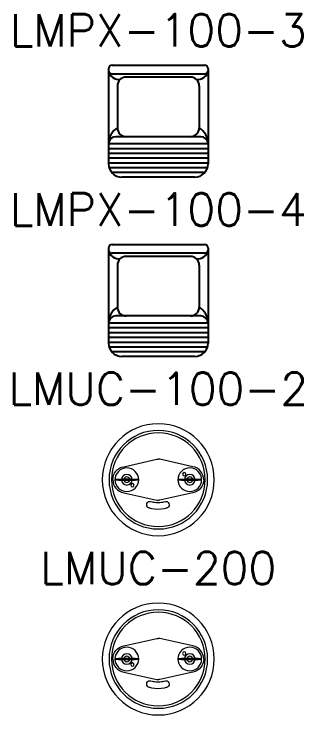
# Model space of a CAD drawing. Header units: inches. Extents: x -312 to -2, y -182 to 37.
# Drawn here: x -231.49 to -229.34, y 13.88 to 19.08 of the extents above; entities that cross this region are included whole.
import ezdxf

# ---------------------------------------------------------------- set-up
doc = ezdxf.new("R2010")
doc.units = ezdxf.units.IN
doc.header["$MEASUREMENT"] = 0
doc.set_wipeout_variables(frame=1)
doc.styles.add('ROMANS', font='ROMANS.shx')

# ---------------------------------------------------------------- blocks, each defined once
blk = doc.blocks.new('LMPX-100-3')
at = {"insert": (0, 0.6743), "char_height": 0.24, "width": 5.724, "attachment_point": 5, "style": 'ROMANS'}
blk.add_mtext('LMPX-100-3', dxfattribs=at)
blk.add_wipeout([(-0.415, 0.415), (0.415, 0.415), (0.415, -0.415), (-0.415, -0.415)])
for p, q in [((-0.3696, 0.388), (-0.3696, 0.3764)), ((-0.3694, 0.3731), (-0.3694, -0.3167)), ((-0.3426, 0.415), (0.3426, 0.415)), ((0.3694, 0.3731), (0.3694, -0.3167)), ((0.3696, 0.388), (0.3696, 0.3764)), ((0.3426, 0.3493), (-0.3426, 0.3493)), ((0.2376, 0.3267), (-0.2376, 0.3267)), ((-0.3032, 0.261), (-0.3032, -0.0499)), ((0.3032, 0.261), (0.3032, -0.0499)), ((0.3147, -0.1156), (-0.3147, -0.1156)), ((0.3694, -0.1691), (-0.3694, -0.1691)), ((0.3694, -0.2046), (-0.3694, -0.2046)), ((0.3694, -0.2401), (-0.3694, -0.2401)), ((0.3694, -0.2756), (-0.3694, -0.2756)), ((0.3694, -0.3111), (-0.3694, -0.3111)), ((0.3648, -0.3466), (-0.3648, -0.3466)), ((0.3445, -0.3821), (-0.3445, -0.3821)), ((0.2711, -0.415), (-0.2711, -0.415))]:
    blk.add_line(p, q)
for centre, radius, start, end in [((-0.3426, 0.388), 0.027, 90, 180), ((-0.3426, 0.3764), 0.027, 180, 270), ((-0.2943, 0.3855), 0.0762, 189.3383, 280.3118), ((0.2943, 0.3855), 0.0762, 259.6882, 350.6617), ((0.3426, 0.388), 0.027, 0, 90), ((0.3426, 0.3764), 0.027, 270, 0), ((-0.2376, 0.261), 0.0657, 90, 180), ((0.2376, 0.261), 0.0657, 0, 90), ((-0.2278, -0.1697), 0.1416, 122.1791, 180.2423), ((-0.2376, -0.0499), 0.0657, 180, 270), ((0.2376, -0.0499), 0.0657, 270, 0), ((0.2278, -0.1697), 0.1416, 359.7577, 57.8209), ((-0.3147, -0.1703), 0.0548, 90, 180), ((0.3147, -0.1703), 0.0548, 0, 90), ((-0.2711, -0.3167), 0.0983, 180, 270), ((0.2711, -0.3167), 0.0983, 270, 0)]:
    blk.add_arc(centre, radius, start, end)
blk = doc.blocks.new('LMPX-100-4')
at = {"insert": (0, 0.6743), "char_height": 0.24, "width": 5.724, "attachment_point": 5, "style": 'ROMANS'}
blk.add_mtext('LMPX-100-4', dxfattribs=at)
blk.add_wipeout([(-0.415, 0.415), (0.415, 0.415), (0.415, -0.415), (-0.415, -0.415)])
for p, q in [((-0.3696, 0.388), (-0.3696, 0.3764)), ((-0.3694, 0.3731), (-0.3694, -0.3167)), ((-0.3426, 0.415), (0.3426, 0.415)), ((0.3694, 0.3731), (0.3694, -0.3167)), ((0.3696, 0.388), (0.3696, 0.3764)), ((0.3426, 0.3493), (-0.3426, 0.3493)), ((0.2376, 0.3267), (-0.2376, 0.3267)), ((-0.3032, 0.261), (-0.3032, -0.0499)), ((0.3032, 0.261), (0.3032, -0.0499)), ((0.3147, -0.1156), (-0.3147, -0.1156)), ((0.3694, -0.1691), (-0.3694, -0.1691)), ((0.3694, -0.2046), (-0.3694, -0.2046)), ((0.3694, -0.2401), (-0.3694, -0.2401)), ((0.3694, -0.2756), (-0.3694, -0.2756)), ((0.3694, -0.3111), (-0.3694, -0.3111)), ((0.3648, -0.3466), (-0.3648, -0.3466)), ((0.3445, -0.3821), (-0.3445, -0.3821)), ((0.2711, -0.415), (-0.2711, -0.415))]:
    blk.add_line(p, q)
for centre, radius, start, end in [((-0.3426, 0.388), 0.027, 90, 180), ((-0.3426, 0.3764), 0.027, 180, 270), ((-0.2943, 0.3855), 0.0762, 189.3383, 280.3118), ((0.2943, 0.3855), 0.0762, 259.6882, 350.6617), ((0.3426, 0.388), 0.027, 0, 90), ((0.3426, 0.3764), 0.027, 270, 0), ((-0.2376, 0.261), 0.0657, 90, 180), ((0.2376, 0.261), 0.0657, 0, 90), ((-0.2278, -0.1697), 0.1416, 122.1791, 180.2423), ((-0.2376, -0.0499), 0.0657, 180, 270), ((0.2376, -0.0499), 0.0657, 270, 0), ((0.2278, -0.1697), 0.1416, 359.7577, 57.8209), ((-0.3147, -0.1703), 0.0548, 90, 180), ((0.3147, -0.1703), 0.0548, 0, 90), ((-0.2711, -0.3167), 0.0983, 180, 270), ((0.2711, -0.3167), 0.0983, 270, 0)]:
    blk.add_arc(centre, radius, start, end)
blk = doc.blocks.new('LMUC-100-2')
at = {"insert": (0, 0.6743), "char_height": 0.24, "width": 5.724, "attachment_point": 5, "style": 'ROMANS'}
blk.add_mtext('LMUC-100-2', dxfattribs=at)
blk.add_wipeout([(-0.415, 0.415), (0.415, 0.415), (0.415, -0.415), (-0.415, -0.415)])
at = {"lineweight": 18}
for points, knots in [([(0.415, 0), (0.415, -0.2292), (0.2292, -0.415), (0, -0.415), (-0.2292, -0.415), (-0.415, -0.2292), (-0.415, 0), (-0.415, 0.2292), (-0.2292, 0.415), (0, 0.415), (0.2292, 0.415), (0.415, 0.2292), (0.415, 0)], [0, 0, 0, 0, 1, 1, 1, 2, 2, 2, 3, 3, 3, 4, 4, 4, 4]), ([(0.3655, 0), (0.3655, -0.2019), (0.2019, -0.3655), (0, -0.3655), (-0.2019, -0.3655), (-0.3655, -0.2019), (-0.3655, 0), (-0.3655, 0.2018), (-0.2019, 0.3655), (0, 0.3655), (0.2019, 0.3655), (0.3655, 0.2018), (0.3655, 0)], [0, 0, 0, 0, 1, 1, 1, 2, 2, 2, 3, 3, 3, 4, 4, 4, 4]), ([(0.347, 0), (0.347, -0.1917), (0.1916, -0.347), (0, -0.347), (-0.1917, -0.347), (-0.347, -0.1917), (-0.347, 0), (-0.347, 0.1916), (-0.1917, 0.347), (0, 0.347), (0.1916, 0.347), (0.347, 0.1916), (0.347, 0)], [0, 0, 0, 0, 1, 1, 1, 2, 2, 2, 3, 3, 3, 4, 4, 4, 4]), ([(-0.3372, 0), (-0.3372, 0.0483), (-0.3024, 0.0885), (-0.2564, 0.0968), (-0.2564, 0.0968), (-0.011, 0.1518), (-0.011, 0.1518), (-0.0079, 0.1526), (-0.0041, 0.153), (0, 0.153)], [0, 0, 0, 0, 1, 1, 1, 2, 2, 2, 3, 3, 3, 3]), ([(0.3372, 0), (0.3372, 0.0483), (0.3023, 0.0885), (0.2564, 0.0968), (0.2564, 0.0968), (0.011, 0.1518), (0.011, 0.1518), (0.0079, 0.1526), (0.0041, 0.153), (0, 0.153)], [0, 0, 0, 0, 1, 1, 1, 2, 2, 2, 3, 3, 3, 3]), ([(-0.1455, 0), (-0.1455, -0.0485), (-0.1849, -0.0878), (-0.2334, -0.0878), (-0.2819, -0.0878), (-0.3212, -0.0485), (-0.3212, 0), (-0.3212, 0.0485), (-0.2819, 0.0878), (-0.2334, 0.0878), (-0.1849, 0.0878), (-0.1455, 0.0485), (-0.1455, 0)], [0, 0, 0, 0, 1, 1, 1, 2, 2, 2, 3, 3, 3, 4, 4, 4, 4]), ([(-0.1455, 0), (-0.1455, -0.0485), (-0.1849, -0.0878), (-0.2334, -0.0878), (-0.2819, -0.0878), (-0.3212, -0.0485), (-0.3212, 0), (-0.3212, 0.0485), (-0.2819, 0.0878), (-0.2334, 0.0878), (-0.1849, 0.0878), (-0.1455, 0.0485), (-0.1455, 0)], [0, 0, 0, 0, 1, 1, 1, 2, 2, 2, 3, 3, 3, 4, 4, 4, 4]), ([(0.1455, 0), (0.1455, 0.0485), (0.1849, 0.0878), (0.2333, 0.0878), (0.2818, 0.0878), (0.3212, 0.0485), (0.3212, 0), (0.3212, -0.0485), (0.2818, -0.0879), (0.2333, -0.0879), (0.1849, -0.0879), (0.1455, -0.0485), (0.1455, 0)], [0, 0, 0, 0, 1, 1, 1, 2, 2, 2, 3, 3, 3, 4, 4, 4, 4]), ([(0.1796, 0.041), (0.1796, 0.0479), (0.1852, 0.0535), (0.1921, 0.0535), (0.1989, 0.0535), (0.2045, 0.0479), (0.2045, 0.041), (0.2045, 0.0342), (0.1989, 0.0286), (0.1921, 0.0286), (0.1852, 0.0286), (0.1796, 0.0342), (0.1796, 0.041)], [0, 0, 0, 0, 1, 1, 1, 2, 2, 2, 3, 3, 3, 4, 4, 4, 4]), ([(-0.3372, 0), (-0.3372, -0.0484), (-0.3024, -0.0885), (-0.2564, -0.0968), (-0.2564, -0.0968), (-0.011, -0.1518), (-0.011, -0.1518), (-0.0079, -0.1526), (-0.0041, -0.1531), (0, -0.1531)], [0, 0, 0, 0, 1, 1, 1, 2, 2, 2, 3, 3, 3, 3]), ([(-0.1456, 0), (-0.1456, -0.0022), (-0.1849, -0.004), (-0.2334, -0.004), (-0.2818, -0.004), (-0.3211, -0.0022), (-0.3211, 0), (-0.3211, 0.0021), (-0.2818, 0.0039), (-0.2334, 0.0039), (-0.1849, 0.0039), (-0.1456, 0.0021), (-0.1456, 0)], [0, 0, 0, 0, 1, 1, 1, 2, 2, 2, 3, 3, 3, 4, 4, 4, 4]), ([(-0.1456, 0), (-0.1456, -0.0022), (-0.1849, -0.004), (-0.2334, -0.004), (-0.2818, -0.004), (-0.3211, -0.0022), (-0.3211, 0), (-0.3211, 0.0021), (-0.2818, 0.0039), (-0.2334, 0.0039), (-0.1849, 0.0039), (-0.1456, 0.0021), (-0.1456, 0)], [0, 0, 0, 0, 1, 1, 1, 2, 2, 2, 3, 3, 3, 4, 4, 4, 4]), ([(-0.1941, 0), (-0.1941, -0.0217), (-0.2117, -0.0393), (-0.2334, -0.0393), (-0.2551, -0.0393), (-0.2726, -0.0217), (-0.2726, 0), (-0.2726, 0.0217), (-0.2551, 0.0392), (-0.2334, 0.0392), (-0.2117, 0.0392), (-0.1941, 0.0217), (-0.1941, 0)], [0, 0, 0, 0, 1, 1, 1, 2, 2, 2, 3, 3, 3, 4, 4, 4, 4]), ([(-0.1941, 0), (-0.1941, -0.0217), (-0.2117, -0.0393), (-0.2334, -0.0393), (-0.2551, -0.0393), (-0.2726, -0.0217), (-0.2726, 0), (-0.2726, 0.0217), (-0.2551, 0.0392), (-0.2334, 0.0392), (-0.2117, 0.0392), (-0.1941, 0.0217), (-0.1941, 0)], [0, 0, 0, 0, 1, 1, 1, 2, 2, 2, 3, 3, 3, 4, 4, 4, 4]), ([(-0.2128, 0), (-0.2128, -0.0114), (-0.222, -0.0206), (-0.2334, -0.0206), (-0.2447, -0.0206), (-0.2539, -0.0114), (-0.2539, 0), (-0.2539, 0.0114), (-0.2447, 0.0206), (-0.2334, 0.0206), (-0.222, 0.0206), (-0.2128, 0.0114), (-0.2128, 0)], [0, 0, 0, 0, 1, 1, 1, 2, 2, 2, 3, 3, 3, 4, 4, 4, 4]), ([(-0.2128, 0), (-0.2128, -0.0114), (-0.222, -0.0206), (-0.2334, -0.0206), (-0.2447, -0.0206), (-0.2539, -0.0114), (-0.2539, 0), (-0.2539, 0.0114), (-0.2447, 0.0206), (-0.2334, 0.0206), (-0.222, 0.0206), (-0.2128, 0.0114), (-0.2128, 0)], [0, 0, 0, 0, 1, 1, 1, 2, 2, 2, 3, 3, 3, 4, 4, 4, 4]), ([(0.3372, 0), (0.3372, -0.0484), (0.3023, -0.0885), (0.2564, -0.0968), (0.2564, -0.0968), (0.011, -0.1518), (0.011, -0.1518), (0.0079, -0.1526), (0.0041, -0.1531), (0, -0.1531)], [0, 0, 0, 0, 1, 1, 1, 2, 2, 2, 3, 3, 3, 3]), ([(0.1456, 0), (0.1456, 0.0021), (0.1849, 0.0039), (0.2333, 0.0039), (0.2818, 0.0039), (0.3211, 0.0021), (0.3211, 0), (0.3211, -0.0022), (0.2818, -0.004), (0.2333, -0.004), (0.1849, -0.004), (0.1456, -0.0022), (0.1456, 0)], [0, 0, 0, 0, 1, 1, 1, 2, 2, 2, 3, 3, 3, 4, 4, 4, 4]), ([(0.1941, 0), (0.1941, 0.0217), (0.2116, 0.0392), (0.2333, 0.0392), (0.255, 0.0392), (0.2726, 0.0217), (0.2726, 0), (0.2726, -0.0217), (0.255, -0.0393), (0.2333, -0.0393), (0.2116, -0.0393), (0.1941, -0.0217), (0.1941, 0)], [0, 0, 0, 0, 1, 1, 1, 2, 2, 2, 3, 3, 3, 4, 4, 4, 4]), ([(0.2128, 0), (0.2128, 0.0114), (0.222, 0.0206), (0.2333, 0.0206), (0.2447, 0.0206), (0.2539, 0.0114), (0.2539, 0), (0.2539, -0.0114), (0.2447, -0.0206), (0.2333, -0.0206), (0.222, -0.0206), (0.2128, -0.0114), (0.2128, 0)], [0, 0, 0, 0, 1, 1, 1, 2, 2, 2, 3, 3, 3, 4, 4, 4, 4]), ([(-0.1796, -0.0411), (-0.1796, -0.048), (-0.1852, -0.0535), (-0.1921, -0.0535), (-0.199, -0.0535), (-0.2045, -0.048), (-0.2045, -0.0411), (-0.2045, -0.0342), (-0.199, -0.0286), (-0.1921, -0.0286), (-0.1852, -0.0286), (-0.1796, -0.0342), (-0.1796, -0.0411)], [0, 0, 0, 0, 1, 1, 1, 2, 2, 2, 3, 3, 3, 4, 4, 4, 4]), ([(-0.1796, -0.0411), (-0.1796, -0.048), (-0.1852, -0.0535), (-0.1921, -0.0535), (-0.199, -0.0535), (-0.2045, -0.048), (-0.2045, -0.0411), (-0.2045, -0.0342), (-0.199, -0.0286), (-0.1921, -0.0286), (-0.1852, -0.0286), (-0.1796, -0.0342), (-0.1796, -0.0411)], [0, 0, 0, 0, 1, 1, 1, 2, 2, 2, 3, 3, 3, 4, 4, 4, 4]), ([(-0.0024, -0.2204), (0.0302, -0.2204), (0.0633, -0.2105), (0.0633, -0.2105), (0.0633, -0.2105), (0.0655, -0.2093), (0.0655, -0.2093), (0.0745, -0.2059), (0.0809, -0.1966), (0.0809, -0.1857), (0.0809, -0.1719), (0.0706, -0.1607), (0.0579, -0.1607), (0.0579, -0.1607), (0.0509, -0.1612), (0.0419, -0.164), (0.0329, -0.1668), (0.0149, -0.1692), (0, -0.1692), (0, -0.1692), (-0.0048, -0.1692), (-0.0048, -0.1692), (-0.0197, -0.1692), (-0.0377, -0.1668), (-0.0467, -0.164), (-0.0556, -0.1612), (-0.0627, -0.1607), (-0.0627, -0.1607), (-0.0754, -0.1607), (-0.0857, -0.1719), (-0.0857, -0.1857), (-0.0857, -0.1966), (-0.0792, -0.2059), (-0.0702, -0.2093), (-0.0702, -0.2093), (-0.0681, -0.2105), (-0.0681, -0.2105), (-0.0681, -0.2105), (-0.0349, -0.2204), (-0.0024, -0.2204)], [0, 0, 0, 0, 1, 1, 1, 2, 2, 2, 3, 3, 3, 4, 4, 4, 5, 5, 5, 6, 6, 6, 7, 7, 7, 8, 8, 8, 9, 9, 9, 10, 10, 10, 11, 11, 11, 12, 12, 12, 13, 13, 13, 13])]:
    blk.add_open_spline(points, degree=3, knots=knots, dxfattribs=at)
blk = doc.blocks.new('LMUC-200')
at = {"insert": (0, 0.6743), "char_height": 0.24, "width": 5.724, "attachment_point": 5, "style": 'ROMANS'}
blk.add_mtext('LMUC-200', dxfattribs=at)
blk.add_wipeout([(-0.415, 0.415), (0.415, 0.415), (0.415, -0.415), (-0.415, -0.415)])
at = {"lineweight": 18}
for points, knots in [([(0.415, 0), (0.415, -0.2292), (0.2292, -0.415), (0, -0.415), (-0.2292, -0.415), (-0.415, -0.2292), (-0.415, 0), (-0.415, 0.2292), (-0.2292, 0.415), (0, 0.415), (0.2292, 0.415), (0.415, 0.2292), (0.415, 0)], [0, 0, 0, 0, 1, 1, 1, 2, 2, 2, 3, 3, 3, 4, 4, 4, 4]), ([(0.3655, 0), (0.3655, -0.2019), (0.2019, -0.3655), (0, -0.3655), (-0.2019, -0.3655), (-0.3655, -0.2019), (-0.3655, 0), (-0.3655, 0.2018), (-0.2019, 0.3655), (0, 0.3655), (0.2019, 0.3655), (0.3655, 0.2018), (0.3655, 0)], [0, 0, 0, 0, 1, 1, 1, 2, 2, 2, 3, 3, 3, 4, 4, 4, 4]), ([(0.347, 0), (0.347, -0.1917), (0.1916, -0.347), (0, -0.347), (-0.1917, -0.347), (-0.347, -0.1917), (-0.347, 0), (-0.347, 0.1916), (-0.1917, 0.347), (0, 0.347), (0.1916, 0.347), (0.347, 0.1916), (0.347, 0)], [0, 0, 0, 0, 1, 1, 1, 2, 2, 2, 3, 3, 3, 4, 4, 4, 4]), ([(-0.3372, 0), (-0.3372, 0.0483), (-0.3024, 0.0885), (-0.2564, 0.0968), (-0.2564, 0.0968), (-0.011, 0.1518), (-0.011, 0.1518), (-0.0079, 0.1526), (-0.0041, 0.153), (0, 0.153)], [0, 0, 0, 0, 1, 1, 1, 2, 2, 2, 3, 3, 3, 3]), ([(0.3372, 0), (0.3372, 0.0483), (0.3023, 0.0885), (0.2564, 0.0968), (0.2564, 0.0968), (0.011, 0.1518), (0.011, 0.1518), (0.0079, 0.1526), (0.0041, 0.153), (0, 0.153)], [0, 0, 0, 0, 1, 1, 1, 2, 2, 2, 3, 3, 3, 3]), ([(-0.1455, 0), (-0.1455, -0.0485), (-0.1849, -0.0878), (-0.2334, -0.0878), (-0.2819, -0.0878), (-0.3212, -0.0485), (-0.3212, 0), (-0.3212, 0.0485), (-0.2819, 0.0878), (-0.2334, 0.0878), (-0.1849, 0.0878), (-0.1455, 0.0485), (-0.1455, 0)], [0, 0, 0, 0, 1, 1, 1, 2, 2, 2, 3, 3, 3, 4, 4, 4, 4]), ([(-0.1455, 0), (-0.1455, -0.0485), (-0.1849, -0.0878), (-0.2334, -0.0878), (-0.2819, -0.0878), (-0.3212, -0.0485), (-0.3212, 0), (-0.3212, 0.0485), (-0.2819, 0.0878), (-0.2334, 0.0878), (-0.1849, 0.0878), (-0.1455, 0.0485), (-0.1455, 0)], [0, 0, 0, 0, 1, 1, 1, 2, 2, 2, 3, 3, 3, 4, 4, 4, 4]), ([(0.1455, 0), (0.1455, 0.0485), (0.1849, 0.0878), (0.2333, 0.0878), (0.2818, 0.0878), (0.3212, 0.0485), (0.3212, 0), (0.3212, -0.0485), (0.2818, -0.0879), (0.2333, -0.0879), (0.1849, -0.0879), (0.1455, -0.0485), (0.1455, 0)], [0, 0, 0, 0, 1, 1, 1, 2, 2, 2, 3, 3, 3, 4, 4, 4, 4]), ([(0.1796, 0.041), (0.1796, 0.0479), (0.1852, 0.0535), (0.1921, 0.0535), (0.1989, 0.0535), (0.2045, 0.0479), (0.2045, 0.041), (0.2045, 0.0342), (0.1989, 0.0286), (0.1921, 0.0286), (0.1852, 0.0286), (0.1796, 0.0342), (0.1796, 0.041)], [0, 0, 0, 0, 1, 1, 1, 2, 2, 2, 3, 3, 3, 4, 4, 4, 4]), ([(-0.3372, 0), (-0.3372, -0.0484), (-0.3024, -0.0885), (-0.2564, -0.0968), (-0.2564, -0.0968), (-0.011, -0.1518), (-0.011, -0.1518), (-0.0079, -0.1526), (-0.0041, -0.1531), (0, -0.1531)], [0, 0, 0, 0, 1, 1, 1, 2, 2, 2, 3, 3, 3, 3]), ([(-0.1456, 0), (-0.1456, -0.0022), (-0.1849, -0.004), (-0.2334, -0.004), (-0.2818, -0.004), (-0.3211, -0.0022), (-0.3211, 0), (-0.3211, 0.0021), (-0.2818, 0.0039), (-0.2334, 0.0039), (-0.1849, 0.0039), (-0.1456, 0.0021), (-0.1456, 0)], [0, 0, 0, 0, 1, 1, 1, 2, 2, 2, 3, 3, 3, 4, 4, 4, 4]), ([(-0.1456, 0), (-0.1456, -0.0022), (-0.1849, -0.004), (-0.2334, -0.004), (-0.2818, -0.004), (-0.3211, -0.0022), (-0.3211, 0), (-0.3211, 0.0021), (-0.2818, 0.0039), (-0.2334, 0.0039), (-0.1849, 0.0039), (-0.1456, 0.0021), (-0.1456, 0)], [0, 0, 0, 0, 1, 1, 1, 2, 2, 2, 3, 3, 3, 4, 4, 4, 4]), ([(-0.1941, 0), (-0.1941, -0.0217), (-0.2117, -0.0393), (-0.2334, -0.0393), (-0.2551, -0.0393), (-0.2726, -0.0217), (-0.2726, 0), (-0.2726, 0.0217), (-0.2551, 0.0392), (-0.2334, 0.0392), (-0.2117, 0.0392), (-0.1941, 0.0217), (-0.1941, 0)], [0, 0, 0, 0, 1, 1, 1, 2, 2, 2, 3, 3, 3, 4, 4, 4, 4]), ([(-0.1941, 0), (-0.1941, -0.0217), (-0.2117, -0.0393), (-0.2334, -0.0393), (-0.2551, -0.0393), (-0.2726, -0.0217), (-0.2726, 0), (-0.2726, 0.0217), (-0.2551, 0.0392), (-0.2334, 0.0392), (-0.2117, 0.0392), (-0.1941, 0.0217), (-0.1941, 0)], [0, 0, 0, 0, 1, 1, 1, 2, 2, 2, 3, 3, 3, 4, 4, 4, 4]), ([(-0.2128, 0), (-0.2128, -0.0114), (-0.222, -0.0206), (-0.2334, -0.0206), (-0.2447, -0.0206), (-0.2539, -0.0114), (-0.2539, 0), (-0.2539, 0.0114), (-0.2447, 0.0206), (-0.2334, 0.0206), (-0.222, 0.0206), (-0.2128, 0.0114), (-0.2128, 0)], [0, 0, 0, 0, 1, 1, 1, 2, 2, 2, 3, 3, 3, 4, 4, 4, 4]), ([(-0.2128, 0), (-0.2128, -0.0114), (-0.222, -0.0206), (-0.2334, -0.0206), (-0.2447, -0.0206), (-0.2539, -0.0114), (-0.2539, 0), (-0.2539, 0.0114), (-0.2447, 0.0206), (-0.2334, 0.0206), (-0.222, 0.0206), (-0.2128, 0.0114), (-0.2128, 0)], [0, 0, 0, 0, 1, 1, 1, 2, 2, 2, 3, 3, 3, 4, 4, 4, 4]), ([(0.3372, 0), (0.3372, -0.0484), (0.3023, -0.0885), (0.2564, -0.0968), (0.2564, -0.0968), (0.011, -0.1518), (0.011, -0.1518), (0.0079, -0.1526), (0.0041, -0.1531), (0, -0.1531)], [0, 0, 0, 0, 1, 1, 1, 2, 2, 2, 3, 3, 3, 3]), ([(0.1456, 0), (0.1456, 0.0021), (0.1849, 0.0039), (0.2333, 0.0039), (0.2818, 0.0039), (0.3211, 0.0021), (0.3211, 0), (0.3211, -0.0022), (0.2818, -0.004), (0.2333, -0.004), (0.1849, -0.004), (0.1456, -0.0022), (0.1456, 0)], [0, 0, 0, 0, 1, 1, 1, 2, 2, 2, 3, 3, 3, 4, 4, 4, 4]), ([(0.1941, 0), (0.1941, 0.0217), (0.2116, 0.0392), (0.2333, 0.0392), (0.255, 0.0392), (0.2726, 0.0217), (0.2726, 0), (0.2726, -0.0217), (0.255, -0.0393), (0.2333, -0.0393), (0.2116, -0.0393), (0.1941, -0.0217), (0.1941, 0)], [0, 0, 0, 0, 1, 1, 1, 2, 2, 2, 3, 3, 3, 4, 4, 4, 4]), ([(0.2128, 0), (0.2128, 0.0114), (0.222, 0.0206), (0.2333, 0.0206), (0.2447, 0.0206), (0.2539, 0.0114), (0.2539, 0), (0.2539, -0.0114), (0.2447, -0.0206), (0.2333, -0.0206), (0.222, -0.0206), (0.2128, -0.0114), (0.2128, 0)], [0, 0, 0, 0, 1, 1, 1, 2, 2, 2, 3, 3, 3, 4, 4, 4, 4]), ([(-0.1796, -0.0411), (-0.1796, -0.048), (-0.1852, -0.0535), (-0.1921, -0.0535), (-0.199, -0.0535), (-0.2045, -0.048), (-0.2045, -0.0411), (-0.2045, -0.0342), (-0.199, -0.0286), (-0.1921, -0.0286), (-0.1852, -0.0286), (-0.1796, -0.0342), (-0.1796, -0.0411)], [0, 0, 0, 0, 1, 1, 1, 2, 2, 2, 3, 3, 3, 4, 4, 4, 4]), ([(-0.1796, -0.0411), (-0.1796, -0.048), (-0.1852, -0.0535), (-0.1921, -0.0535), (-0.199, -0.0535), (-0.2045, -0.048), (-0.2045, -0.0411), (-0.2045, -0.0342), (-0.199, -0.0286), (-0.1921, -0.0286), (-0.1852, -0.0286), (-0.1796, -0.0342), (-0.1796, -0.0411)], [0, 0, 0, 0, 1, 1, 1, 2, 2, 2, 3, 3, 3, 4, 4, 4, 4]), ([(-0.0024, -0.2204), (0.0302, -0.2204), (0.0633, -0.2105), (0.0633, -0.2105), (0.0633, -0.2105), (0.0655, -0.2093), (0.0655, -0.2093), (0.0745, -0.2059), (0.0809, -0.1966), (0.0809, -0.1857), (0.0809, -0.1719), (0.0706, -0.1607), (0.0579, -0.1607), (0.0579, -0.1607), (0.0509, -0.1612), (0.0419, -0.164), (0.0329, -0.1668), (0.0149, -0.1692), (0, -0.1692), (0, -0.1692), (-0.0048, -0.1692), (-0.0048, -0.1692), (-0.0197, -0.1692), (-0.0377, -0.1668), (-0.0467, -0.164), (-0.0556, -0.1612), (-0.0627, -0.1607), (-0.0627, -0.1607), (-0.0754, -0.1607), (-0.0857, -0.1719), (-0.0857, -0.1857), (-0.0857, -0.1966), (-0.0792, -0.2059), (-0.0702, -0.2093), (-0.0702, -0.2093), (-0.0681, -0.2105), (-0.0681, -0.2105), (-0.0681, -0.2105), (-0.0349, -0.2204), (-0.0024, -0.2204)], [0, 0, 0, 0, 1, 1, 1, 2, 2, 2, 3, 3, 3, 4, 4, 4, 5, 5, 5, 6, 6, 6, 7, 7, 7, 8, 8, 8, 9, 9, 9, 10, 10, 10, 11, 11, 11, 12, 12, 12, 13, 13, 13, 13])]:
    blk.add_open_spline(points, degree=3, knots=knots, dxfattribs=at)

msp = doc.modelspace()

# ---------------------------------------------------------------- block references
for name, p in [('LMPX-100-3', (-230.41991, 18.28986)), ('LMPX-100-4', (-230.41991, 16.95986)), ('LMUC-100-2', (-230.41991, 15.62986)), ('LMUC-200', (-230.41991, 14.29986))]:
    msp.add_blockref(name, p)

doc.saveas('drawing.dxf')
